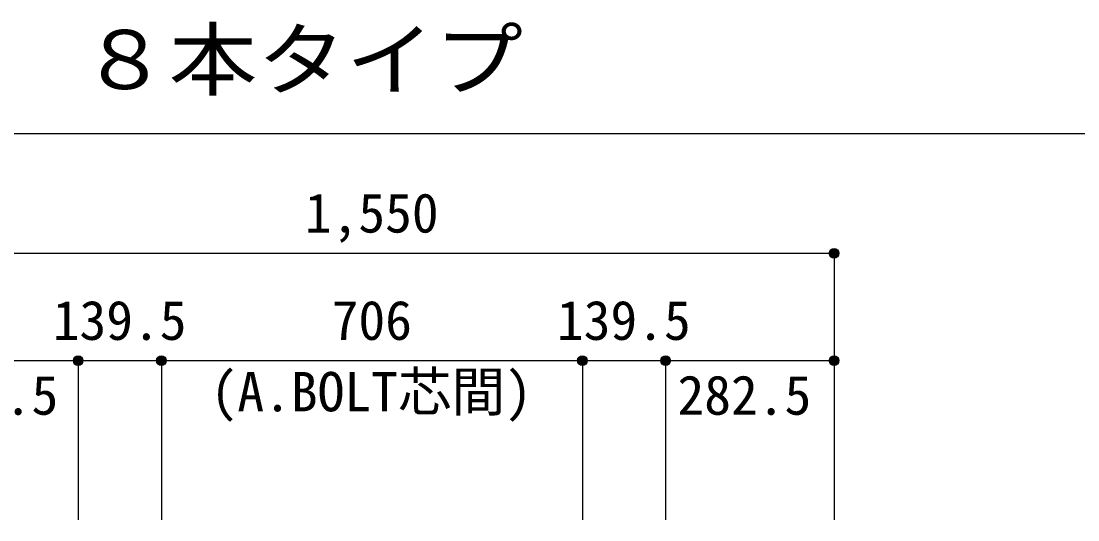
# Model space of a CAD drawing. Units: millimetres at full size, sheet at 1:30. Extents: x -5973 to 5954, y -4195 to 4201.
# Drawn here: x -36 to 1736, y -870 to -33 of the extents above; entities that cross this region are included whole.
import ezdxf
from ezdxf.enums import TextEntityAlignment as Align

# ---------------------------------------------------------------- set-up
doc = ezdxf.new("R2010")
doc.units = ezdxf.units.MM
doc.header["$LTSCALE"] = 30
doc.header["$PDMODE"] = 32
doc.header["$PDSIZE"] = 15
for name, color, linetype in [('0-7_文字', 4, 'Continuous'), ('0-D_寸法', 4, 'Continuous'), ('6-7_文字', 7, 'Continuous'), ('F-0_枠', 6, 'Continuous')]:
    doc.layers.add(name, color=color, linetype=linetype)
doc.styles.add('ＭＳ ゴシック', font='')
doc.styles.get('ＭＳ ゴシック').set_extended_font_data('MS Gothic')

msp = doc.modelspace()

# ---------------------------------------------------------------- linework, layer by layer
at = {"layer": '0-D_寸法'}
for p, q in [((-222.56, -422.85), (1327.44, -422.85)), ((1327.44, -422.85), (1327.44, -602.85)), ((-222.56, -602.85), (59.95, -602.85)), ((59.95, -602.85), (59.95, -869.89)), ((59.95, -602.85), (199.45, -602.85)), ((199.45, -602.85), (199.45, -869.89)), ((199.45, -602.85), (905.42, -602.85)), ((905.42, -602.85), (905.42, -869.89)), ((905.42, -602.85), (1044.92, -602.85)), ((1044.92, -602.85), (1044.92, -869.89)), ((1044.92, -602.85), (1327.44, -602.85)), ((1327.44, -602.85), (1327.44, -869.89))]:
    msp.add_line(p, q, dxfattribs=at)
for centre, radius in [((1327.44, -422.85), 8), ((1327.44, -422.85), 7.2), ((1327.44, -422.85), 6.4), ((1327.44, -422.85), 5.6), ((1327.44, -422.85), 4.8), ((1327.44, -422.85), 4), ((1327.44, -422.85), 3.2), ((1327.44, -422.85), 2.4), ((1327.44, -422.85), 1.6), ((1327.44, -422.85), 0.8), ((59.95, -602.85), 8), ((59.95, -602.85), 7.2), ((59.95, -602.85), 6.4), ((59.95, -602.85), 5.6), ((59.95, -602.85), 4.8), ((59.95, -602.85), 4), ((59.95, -602.85), 3.2), ((59.95, -602.85), 2.4), ((59.95, -602.85), 1.6), ((59.95, -602.85), 0.8), ((199.45, -602.85), 8), ((199.45, -602.85), 7.2), ((199.45, -602.85), 6.4), ((199.45, -602.85), 5.6), ((199.45, -602.85), 4.8), ((199.45, -602.85), 4), ((199.45, -602.85), 3.2), ((199.45, -602.85), 2.4), ((199.45, -602.85), 1.6), ((199.45, -602.85), 0.8), ((905.42, -602.85), 8), ((905.42, -602.85), 7.2), ((905.42, -602.85), 6.4), ((905.42, -602.85), 5.6), ((905.42, -602.85), 4.8), ((905.42, -602.85), 4), ((905.42, -602.85), 3.2), ((905.42, -602.85), 2.4), ((905.42, -602.85), 1.6), ((905.42, -602.85), 0.8), ((1044.92, -602.85), 8), ((1044.92, -602.85), 7.2), ((1044.92, -602.85), 6.4), ((1044.92, -602.85), 5.6), ((1044.92, -602.85), 4.8), ((1044.92, -602.85), 4), ((1044.92, -602.85), 3.2), ((1044.92, -602.85), 2.4), ((1044.92, -602.85), 1.6), ((1044.92, -602.85), 0.8), ((1327.44, -602.85), 8), ((1327.44, -602.85), 7.2), ((1327.44, -602.85), 6.4), ((1327.44, -602.85), 5.6), ((1327.44, -602.85), 4.8), ((1327.44, -602.85), 4), ((1327.44, -602.85), 3.2), ((1327.44, -602.85), 2.4), ((1327.44, -602.85), 1.6), ((1327.44, -602.85), 0.8)]:
    msp.add_circle(centre, radius, dxfattribs=at)
at = {"layer": '0-D_寸法', "color": 7}
for p in [(1327.44, -422.85), (59.95, -602.85), (59.95, -602.85), (199.45, -602.85), (199.45, -602.85), (905.42, -602.85), (905.42, -602.85), (1044.92, -602.85), (1044.92, -602.85), (1044.92, -602.85), (1327.44, -602.85), (1327.44, -602.85)]:
    msp.add_point(p, dxfattribs=at)
at = {"layer": 'F-0_枠', "color": 2}
msp.add_line((-5972.88, -222.05), (3723.6, -222.05), dxfattribs=at)

# ---------------------------------------------------------------- texts
at = {"layer": '0-7_文字', "style": 'ＭＳ ゴシック'}
msp.add_text('(A.BOLT芯間)', height=65.98, dxfattribs=at).set_placement((281.92, -707.62), align=Align.BOTTOM_LEFT)
at = {"layer": '0-D_寸法', "style": 'ＭＳ ゴシック'}
for s, p in [('1,550', (439.94, -407.85)), ('139.5', (17.2, -587.85)), ('706', (484.94, -587.85)), ('139.5', (862.67, -587.85)), ('282.5', (-197.83, -713.33)), ('282.5', (1064.82, -713.33))]:
    msp.add_text(s, height=65.98, dxfattribs=at).set_placement(p, align=Align.BOTTOM_LEFT)
at = {"layer": '6-7_文字', "color": 2, "style": 'ＭＳ ゴシック', "width": 1.1}
msp.add_text('\u3000\u3000基礎梁主筋\u3000８本タイプ', height=98.97, dxfattribs=at).set_placement((-1124.64, -177.05), align=Align.BOTTOM_LEFT)

doc.saveas('drawing.dxf')
